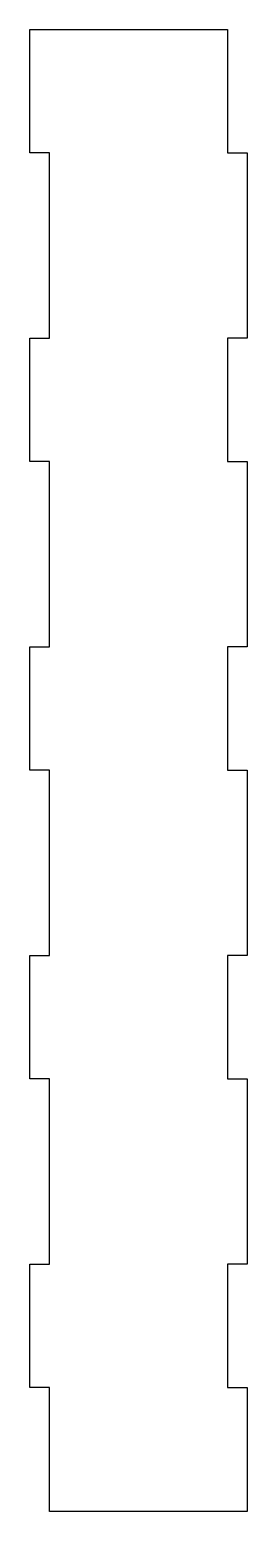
# Model space of a CAD drawing. Header units: millimetres. Extents: x 0 to 44, y 0 to 300.
import ezdxf

# ---------------------------------------------------------------- set-up
doc = ezdxf.new("R2010")
doc.units = ezdxf.units.MM
doc.layers.get('0').update_dxf_attribs({"linetype": 'CONTINUOUS'})

msp = doc.modelspace()

# ---------------------------------------------------------------- linework, layer by layer
msp.add_lwpolyline([(40, 25.06), (44, 25.06), (44, 0), (4, 0), (4, 25.06), (0, 25.06), (0, 50.06), (4, 50.06), (4, 87.56), (0, 87.56), (0, 112.56), (4, 112.56), (4, 150.06), (0, 150.06), (0, 175.06), (4, 175.06), (4, 212.56), (0, 212.56), (0, 237.56), (4, 237.56), (4, 275.06), (0, 275.06), (0, 300), (40, 300), (40, 275.06), (44, 275.06), (44, 237.56), (40, 237.56), (40, 212.56), (44, 212.56), (44, 175.06), (40, 175.06), (40, 150.06), (44, 150.06), (44, 112.56), (40, 112.56), (40, 87.56), (44, 87.56), (44, 50.06), (40, 50.06)], close=True)

doc.saveas('drawing.dxf')
